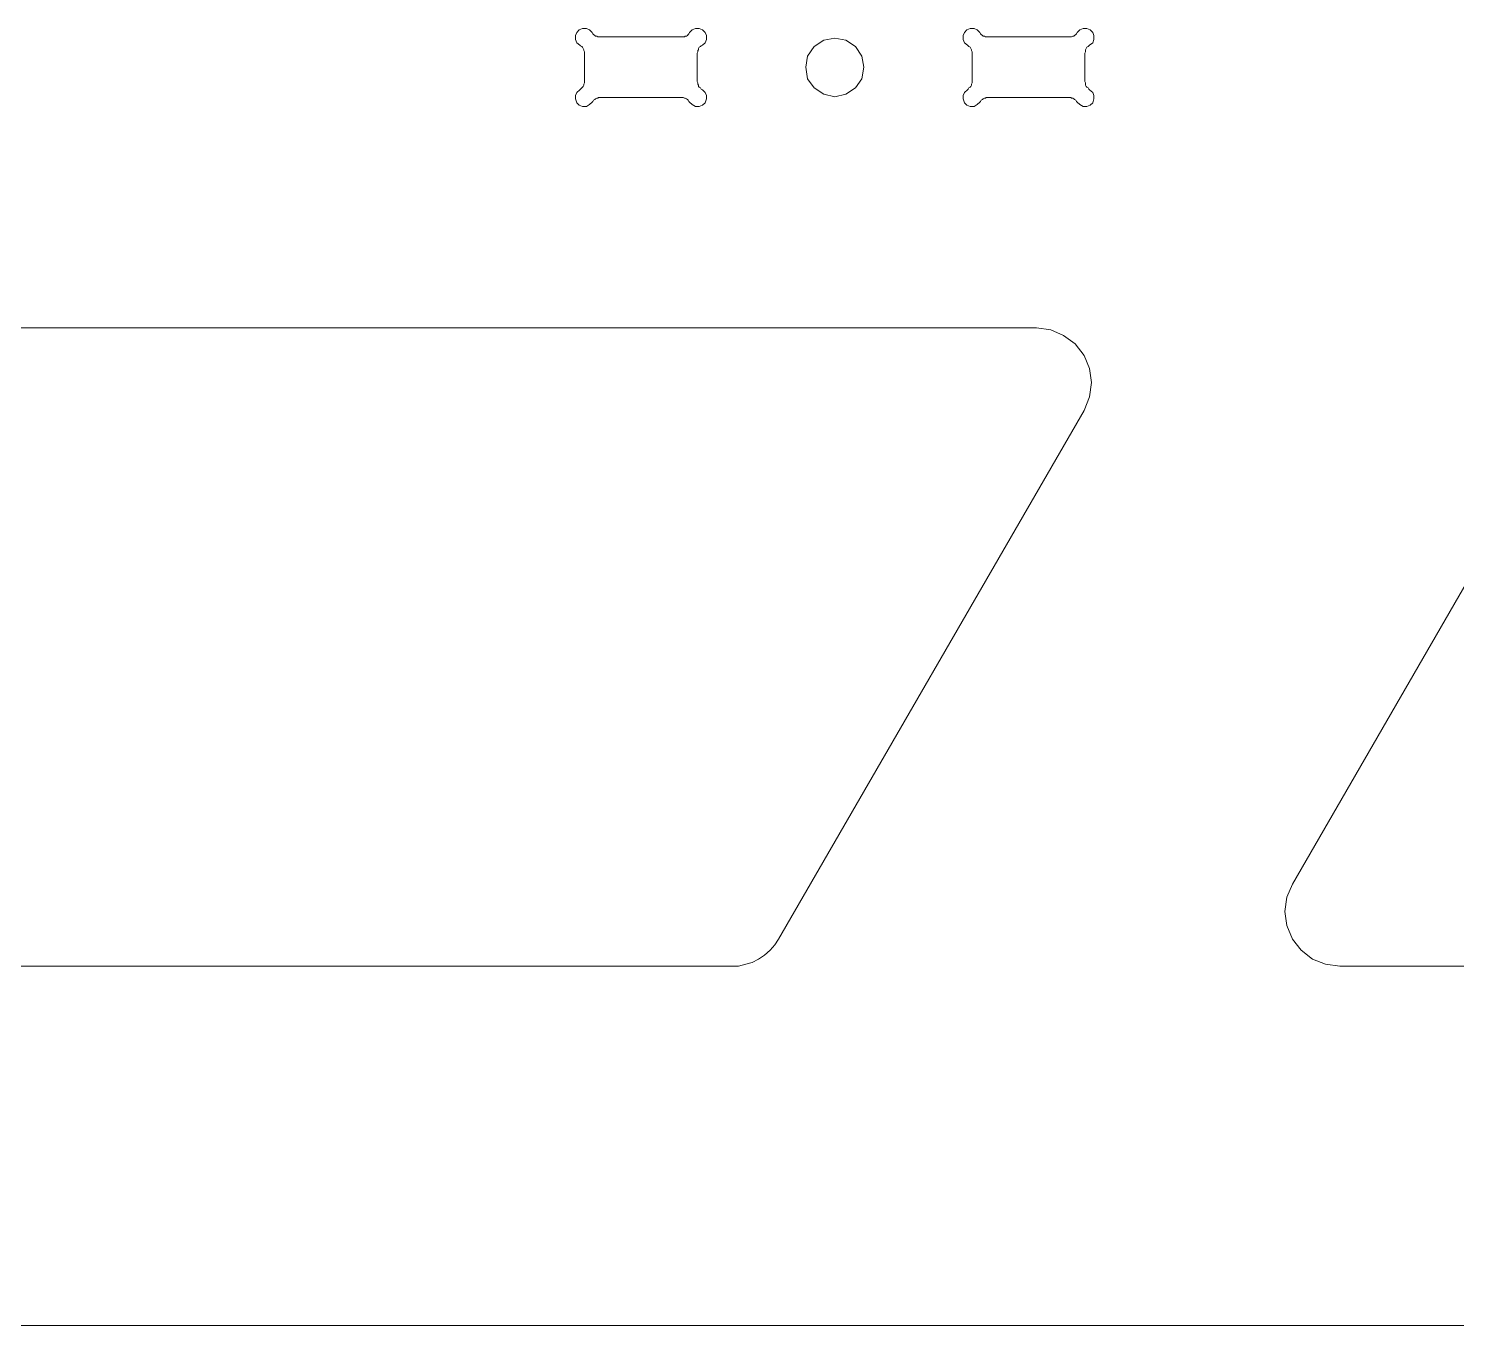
# Model space of a CAD drawing. Header units: inches. Extents: x 0 to 612, y 168 to 624.
# Drawn here: x 142.5 to 219.1, y 173.9 to 243.5 of the extents above; entities that cross this region are included whole.
import ezdxf

# ---------------------------------------------------------------- set-up
doc = ezdxf.new("R2010")
doc.units = ezdxf.units.IN
doc.header["$MEASUREMENT"] = 0
doc.layers.add('Capa 1', color=7, linetype='Continuous')

# ---------------------------------------------------------------- blocks, each defined once
blk = doc.blocks.new('block 1759')
at = {"layer": 'Capa 1', "color": 7, "lineweight": 9, "true_color": 0xffffff}
blk.add_lwpolyline([(26.683, 173.896), (304.305, 173.896)], dxfattribs=at)
blk = doc.blocks.new('block 2000')
at = {"layer": 'Capa 1', "color": 7, "lineweight": 9, "true_color": 0xffffff}
blk.add_lwpolyline([(180.229, 193.162), (114.819, 193.162)], dxfattribs=at)
blk = doc.blocks.new('block 2004')
at = {"layer": 'Capa 1', "color": 7, "lineweight": 9, "true_color": 0xffffff}
blk.add_lwpolyline([(196.591, 227.406), (131.181, 227.406)], dxfattribs=at)
blk = doc.blocks.new('block 2005')
at = {"layer": 'Capa 1', "color": 7, "lineweight": 9, "true_color": 0xffffff}
blk.add_lwpolyline([(199.15, 222.979), (199.427, 223.705), (199.531, 224.467), (199.427, 225.228), (199.15, 225.919), (198.666, 226.542), (198.043, 226.991), (197.352, 227.303), (196.591, 227.406)], dxfattribs=at)
blk = doc.blocks.new('block 2006')
at = {"layer": 'Capa 1', "color": 7, "lineweight": 9, "true_color": 0xffffff}
blk.add_lwpolyline([(182.755, 194.615), (199.15, 222.979)], dxfattribs=at)
blk = doc.blocks.new('block 2007')
at = {"layer": 'Capa 1', "color": 7, "lineweight": 9, "true_color": 0xffffff}
blk.add_lwpolyline([(180.229, 193.162), (180.61, 193.162), (180.991, 193.266), (181.336, 193.37), (181.682, 193.543), (181.994, 193.75), (182.305, 194.027), (182.547, 194.304), (182.755, 194.615)], dxfattribs=at)
blk = doc.blocks.new('block 2008')
at = {"layer": 'Capa 1', "color": 7, "lineweight": 9, "true_color": 0xffffff}
blk.add_lwpolyline([(278.258, 193.162), (212.848, 193.162)], dxfattribs=at)
blk = doc.blocks.new('block 2009')
at = {"layer": 'Capa 1', "color": 7, "lineweight": 9, "true_color": 0xffffff}
blk.add_lwpolyline([(210.323, 197.556), (210.012, 196.863), (209.908, 196.103), (210.012, 195.342), (210.323, 194.615), (210.773, 194.027), (211.396, 193.543), (212.087, 193.266), (212.848, 193.162)], dxfattribs=at)
blk = doc.blocks.new('block 2010')
at = {"layer": 'Capa 1', "color": 7, "lineweight": 9, "true_color": 0xffffff}
blk.add_lwpolyline([(210.323, 197.556), (226.685, 225.919)], dxfattribs=at)
blk = doc.blocks.new('block 2188')
at = {"layer": 'Capa 1', "color": 7, "lineweight": 9, "true_color": 0xffffff}
blk.add_lwpolyline([(177.981, 239.514), (177.946, 239.548), (177.912, 239.617), (177.877, 239.651), (177.808, 239.687), (177.739, 239.721), (177.705, 239.721), (177.635, 239.756), (177.566, 239.756)], dxfattribs=at)
blk = doc.blocks.new('block 2189')
at = {"layer": 'Capa 1', "color": 7, "lineweight": 9, "true_color": 0xffffff}
blk.add_lwpolyline([(177.566, 239.756), (173.173, 239.756)], dxfattribs=at)
blk = doc.blocks.new('block 2190')
at = {"layer": 'Capa 1', "color": 7, "lineweight": 9, "true_color": 0xffffff}
blk.add_lwpolyline([(173.173, 239.756), (173.104, 239.756), (173.069, 239.721), (173, 239.721), (172.931, 239.687), (172.896, 239.651), (172.827, 239.617), (172.792, 239.548), (172.758, 239.514)], dxfattribs=at)
blk = doc.blocks.new('block 2191')
at = {"layer": 'Capa 1', "color": 7, "lineweight": 9, "true_color": 0xffffff}
blk.add_lwpolyline([(172.101, 240.171), (171.928, 240.032), (171.859, 239.859), (171.859, 239.687), (171.928, 239.479), (172.066, 239.341), (172.239, 239.271), (172.447, 239.271), (172.62, 239.375), (172.758, 239.514)], dxfattribs=at)
blk = doc.blocks.new('block 2192')
at = {"layer": 'Capa 1', "color": 7, "lineweight": 9, "true_color": 0xffffff}
blk.add_lwpolyline([(172.101, 240.171), (172.135, 240.205), (172.205, 240.274), (172.239, 240.309), (172.274, 240.344), (172.308, 240.412), (172.308, 240.481), (172.343, 240.551), (172.343, 240.62)], dxfattribs=at)
blk = doc.blocks.new('block 2193')
at = {"layer": 'Capa 1', "color": 7, "lineweight": 9, "true_color": 0xffffff}
blk.add_lwpolyline([(172.343, 240.62), (172.343, 242.142)], dxfattribs=at)
blk = doc.blocks.new('block 2194')
at = {"layer": 'Capa 1', "color": 7, "lineweight": 9, "true_color": 0xffffff}
blk.add_lwpolyline([(172.343, 242.142), (172.343, 242.211), (172.308, 242.28), (172.308, 242.315), (172.274, 242.384), (172.239, 242.453), (172.205, 242.488), (172.135, 242.522), (172.101, 242.558)], dxfattribs=at)
blk = doc.blocks.new('block 2195')
at = {"layer": 'Capa 1', "color": 7, "lineweight": 9, "true_color": 0xffffff}
blk.add_lwpolyline([(172.758, 243.249), (172.62, 243.388), (172.447, 243.457), (172.239, 243.457), (172.066, 243.388), (171.928, 243.249), (171.859, 243.076), (171.859, 242.868), (171.928, 242.695), (172.101, 242.558)], dxfattribs=at)
blk = doc.blocks.new('block 2196')
at = {"layer": 'Capa 1', "color": 7, "lineweight": 9, "true_color": 0xffffff}
blk.add_lwpolyline([(172.758, 243.249), (172.792, 243.18), (172.827, 243.146), (172.896, 243.076), (172.931, 243.042), (173, 243.042), (173.069, 243.007), (173.104, 243.007), (173.173, 243.007)], dxfattribs=at)
blk = doc.blocks.new('block 2197')
at = {"layer": 'Capa 1', "color": 7, "lineweight": 9, "true_color": 0xffffff}
blk.add_lwpolyline([(173.173, 243.007), (177.566, 243.007)], dxfattribs=at)
blk = doc.blocks.new('block 2198')
at = {"layer": 'Capa 1', "color": 7, "lineweight": 9, "true_color": 0xffffff}
blk.add_lwpolyline([(177.566, 243.007), (177.635, 243.007), (177.705, 243.007), (177.739, 243.042), (177.808, 243.042), (177.877, 243.076), (177.912, 243.146), (177.946, 243.18), (177.981, 243.249)], dxfattribs=at)
blk = doc.blocks.new('block 2199')
at = {"layer": 'Capa 1', "color": 7, "lineweight": 9, "true_color": 0xffffff}
blk.add_lwpolyline([(178.673, 242.558), (178.811, 242.695), (178.88, 242.868), (178.88, 243.076), (178.811, 243.249), (178.673, 243.388), (178.5, 243.457), (178.292, 243.457), (178.12, 243.388), (177.981, 243.249)], dxfattribs=at)
blk = doc.blocks.new('block 2200')
at = {"layer": 'Capa 1', "color": 7, "lineweight": 9, "true_color": 0xffffff}
blk.add_lwpolyline([(178.673, 242.558), (178.604, 242.522), (178.569, 242.488), (178.5, 242.453), (178.465, 242.384), (178.465, 242.315), (178.431, 242.28), (178.431, 242.211), (178.396, 242.142)], dxfattribs=at)
blk = doc.blocks.new('block 2201')
at = {"layer": 'Capa 1', "color": 7, "lineweight": 9, "true_color": 0xffffff}
blk.add_lwpolyline([(178.396, 242.142), (178.396, 240.62)], dxfattribs=at)
blk = doc.blocks.new('block 2202')
at = {"layer": 'Capa 1', "color": 7, "lineweight": 9, "true_color": 0xffffff}
blk.add_lwpolyline([(178.396, 240.62), (178.431, 240.551), (178.431, 240.481), (178.465, 240.412), (178.465, 240.344), (178.5, 240.309), (178.569, 240.274), (178.604, 240.205), (178.673, 240.171)], dxfattribs=at)
blk = doc.blocks.new('block 2203')
at = {"layer": 'Capa 1', "color": 7, "lineweight": 9, "true_color": 0xffffff}
blk.add_lwpolyline([(177.981, 239.514), (178.12, 239.375), (178.292, 239.271), (178.5, 239.271), (178.673, 239.341), (178.811, 239.479), (178.88, 239.687), (178.88, 239.859), (178.811, 240.032), (178.673, 240.171)], dxfattribs=at)
blk = doc.blocks.new('block 2204')
at = {"layer": 'Capa 1', "color": 7, "lineweight": 9, "true_color": 0xffffff}
blk.add_lwpolyline([(198.77, 239.514), (198.735, 239.548), (198.701, 239.617), (198.632, 239.651), (198.597, 239.687), (198.528, 239.721), (198.458, 239.721), (198.424, 239.756), (198.355, 239.756)], dxfattribs=at)
blk = doc.blocks.new('block 2205')
at = {"layer": 'Capa 1', "color": 7, "lineweight": 9, "true_color": 0xffffff}
blk.add_lwpolyline([(198.355, 239.756), (193.962, 239.756)], dxfattribs=at)
blk = doc.blocks.new('block 2206')
at = {"layer": 'Capa 1', "color": 7, "lineweight": 9, "true_color": 0xffffff}
blk.add_lwpolyline([(193.962, 239.756), (193.893, 239.756), (193.858, 239.721), (193.789, 239.721), (193.72, 239.687), (193.685, 239.651), (193.616, 239.617), (193.582, 239.548), (193.547, 239.514)], dxfattribs=at)
blk = doc.blocks.new('block 2207')
at = {"layer": 'Capa 1', "color": 7, "lineweight": 9, "true_color": 0xffffff}
blk.add_lwpolyline([(192.89, 240.171), (192.717, 240.032), (192.647, 239.859), (192.647, 239.687), (192.717, 239.479), (192.855, 239.341), (193.028, 239.271), (193.235, 239.271), (193.408, 239.375), (193.547, 239.514)], dxfattribs=at)
blk = doc.blocks.new('block 2208')
at = {"layer": 'Capa 1', "color": 7, "lineweight": 9, "true_color": 0xffffff}
blk.add_lwpolyline([(192.89, 240.171), (192.924, 240.205), (192.959, 240.274), (193.028, 240.309), (193.062, 240.344), (193.097, 240.412), (193.097, 240.481), (193.132, 240.551), (193.132, 240.62)], dxfattribs=at)
blk = doc.blocks.new('block 2209')
at = {"layer": 'Capa 1', "color": 7, "lineweight": 9, "true_color": 0xffffff}
blk.add_lwpolyline([(193.132, 240.62), (193.132, 242.142)], dxfattribs=at)
blk = doc.blocks.new('block 2210')
at = {"layer": 'Capa 1', "color": 7, "lineweight": 9, "true_color": 0xffffff}
blk.add_lwpolyline([(193.132, 242.142), (193.132, 242.211), (193.097, 242.28), (193.097, 242.315), (193.062, 242.384), (193.028, 242.453), (192.959, 242.488), (192.924, 242.522), (192.89, 242.558)], dxfattribs=at)
blk = doc.blocks.new('block 2211')
at = {"layer": 'Capa 1', "color": 7, "lineweight": 9, "true_color": 0xffffff}
blk.add_lwpolyline([(193.547, 243.249), (193.408, 243.388), (193.235, 243.457), (193.028, 243.457), (192.855, 243.388), (192.717, 243.249), (192.647, 243.076), (192.647, 242.868), (192.717, 242.695), (192.89, 242.558)], dxfattribs=at)
blk = doc.blocks.new('block 2212')
at = {"layer": 'Capa 1', "color": 7, "lineweight": 9, "true_color": 0xffffff}
blk.add_lwpolyline([(193.547, 243.249), (193.582, 243.18), (193.616, 243.146), (193.685, 243.076), (193.72, 243.042), (193.789, 243.042), (193.858, 243.007), (193.893, 243.007), (193.962, 243.007)], dxfattribs=at)
blk = doc.blocks.new('block 2213')
at = {"layer": 'Capa 1', "color": 7, "lineweight": 9, "true_color": 0xffffff}
blk.add_lwpolyline([(193.962, 243.007), (198.355, 243.007)], dxfattribs=at)
blk = doc.blocks.new('block 2214')
at = {"layer": 'Capa 1', "color": 7, "lineweight": 9, "true_color": 0xffffff}
blk.add_lwpolyline([(198.355, 243.007), (198.424, 243.007), (198.458, 243.007), (198.528, 243.042), (198.597, 243.042), (198.632, 243.076), (198.701, 243.146), (198.735, 243.18), (198.77, 243.249)], dxfattribs=at)
blk = doc.blocks.new('block 2215')
at = {"layer": 'Capa 1', "color": 7, "lineweight": 9, "true_color": 0xffffff}
blk.add_lwpolyline([(199.427, 242.558), (199.6, 242.695), (199.669, 242.868), (199.669, 243.076), (199.6, 243.249), (199.462, 243.388), (199.289, 243.457), (199.082, 243.457), (198.908, 243.388), (198.77, 243.249)], dxfattribs=at)
blk = doc.blocks.new('block 2216')
at = {"layer": 'Capa 1', "color": 7, "lineweight": 9, "true_color": 0xffffff}
blk.add_lwpolyline([(199.427, 242.558), (199.393, 242.522), (199.358, 242.488), (199.289, 242.453), (199.254, 242.384), (199.22, 242.315), (199.22, 242.28), (199.22, 242.211), (199.185, 242.142)], dxfattribs=at)
blk = doc.blocks.new('block 2217')
at = {"layer": 'Capa 1', "color": 7, "lineweight": 9, "true_color": 0xffffff}
blk.add_lwpolyline([(199.185, 242.142), (199.185, 240.62)], dxfattribs=at)
blk = doc.blocks.new('block 2218')
at = {"layer": 'Capa 1', "color": 7, "lineweight": 9, "true_color": 0xffffff}
blk.add_lwpolyline([(199.185, 240.62), (199.22, 240.551), (199.22, 240.481), (199.22, 240.412), (199.254, 240.344), (199.289, 240.309), (199.358, 240.274), (199.393, 240.205), (199.427, 240.171)], dxfattribs=at)
blk = doc.blocks.new('block 2219')
at = {"layer": 'Capa 1', "color": 7, "lineweight": 9, "true_color": 0xffffff}
blk.add_lwpolyline([(198.77, 239.514), (198.908, 239.375), (199.082, 239.271), (199.289, 239.271), (199.462, 239.341), (199.6, 239.479), (199.669, 239.687), (199.669, 239.859), (199.6, 240.032), (199.427, 240.171)], dxfattribs=at)
blk = doc.blocks.new('block 2220')
at = {"layer": 'Capa 1', "color": 7, "lineweight": 9, "true_color": 0xffffff}
blk.add_lwpolyline([(187.321, 241.381), (187.217, 241.969), (186.871, 242.488), (186.352, 242.834), (185.764, 242.938), (185.176, 242.834), (184.657, 242.488), (184.311, 241.969), (184.208, 241.381), (184.311, 240.759), (184.657, 240.274), (185.176, 239.929), (185.764, 239.79), (186.352, 239.929), (186.871, 240.274), (187.217, 240.759), (187.321, 241.381)], dxfattribs=at)

msp = doc.modelspace()

# ---------------------------------------------------------------- block references
at = {"layer": 'Capa 1'}
for name in ['block 2195', 'block 2196', 'block 2197', 'block 2198', 'block 2199', 'block 2220', 'block 2211', 'block 2212', 'block 2213', 'block 2214', 'block 2215', 'block 2194', 'block 2193', 'block 2200', 'block 2201', 'block 2210', 'block 2209', 'block 2216', 'block 2217', 'block 2192', 'block 2202', 'block 2208', 'block 2218', 'block 2191', 'block 2190', 'block 2189', 'block 2188', 'block 2203', 'block 2207', 'block 2206', 'block 2205', 'block 2204', 'block 2219', 'block 2004', 'block 2005', 'block 2010', 'block 2006', 'block 2009', 'block 2007', 'block 2000', 'block 2008', 'block 1759']:
    msp.add_blockref(name, (0, 0), dxfattribs=at)

doc.saveas('drawing.dxf')
